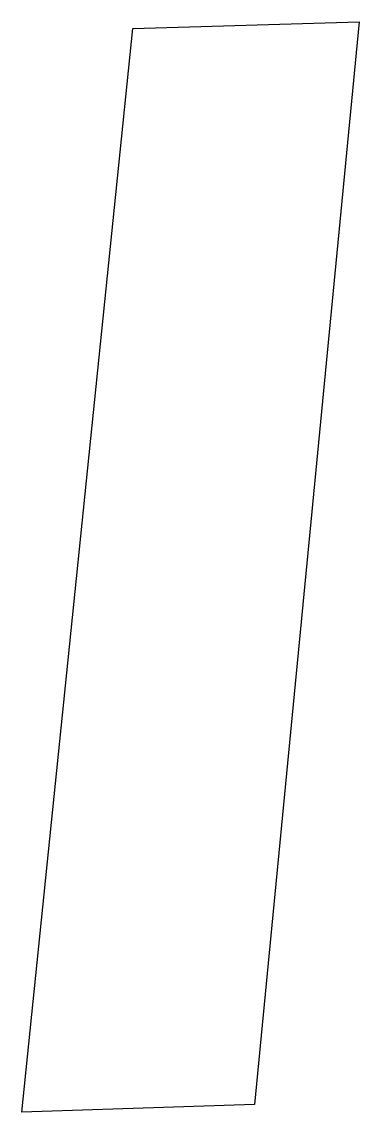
# Model space of a CAD drawing. Header units: metres. Extents: x 614809 to 614815.2, y 1319514.8 to 1319534.6.
import ezdxf

# ---------------------------------------------------------------- set-up
doc = ezdxf.new("R2010")
doc.units = ezdxf.units.M

msp = doc.modelspace()

# ---------------------------------------------------------------- linework, layer by layer
at = {"color": 7}
msp.add_3dface([(614811.057601, 1319534.433859), (614815.15577, 1319534.556364), (614813.257151, 1319514.948069), (614809.045591, 1319514.80703)], dxfattribs=at)

doc.saveas('drawing.dxf')
